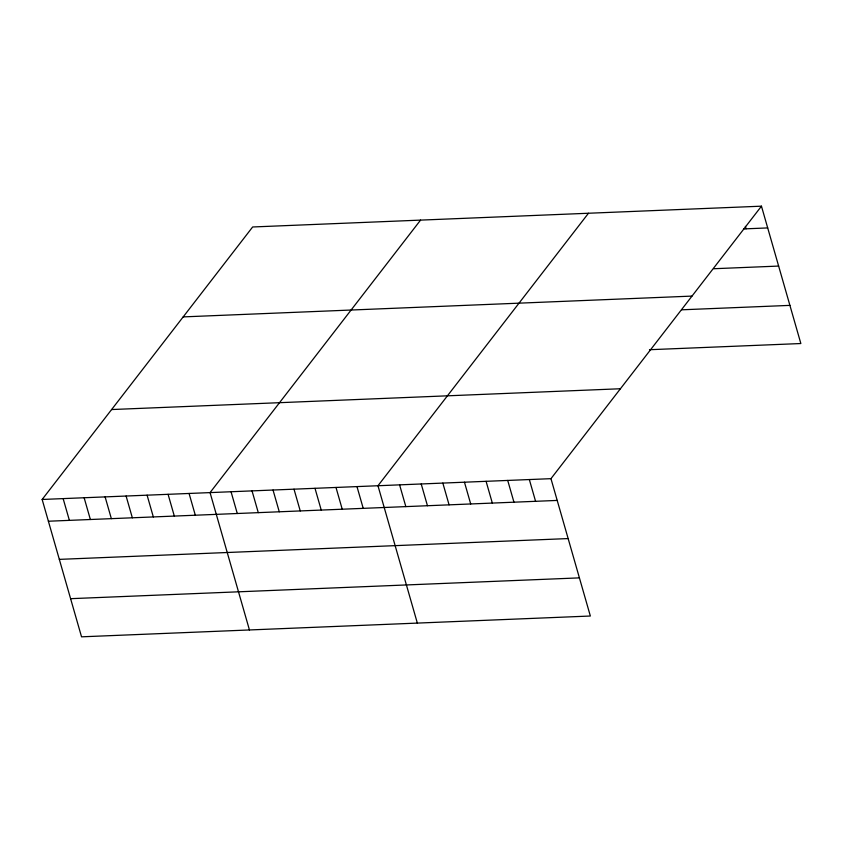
<?xml version="1.0" encoding="UTF-8"?>
<svg xmlns="http://www.w3.org/2000/svg" width="843" height="843" viewBox="0 0 843 843"><rect width="100%" height="100%" fill="white"/><g stroke="black" fill="none" stroke-linecap="round" stroke-linejoin="round"><path stroke-width="1.26" d="M761.461 206.177L550.964 478.666L590.353 616.022L81.539 636.823L42.15 499.467L252.647 226.978L761.461 206.177L800.85 343.533L649.479 349.719M420.562 220.107L210.055 492.607L249.444 629.963M588.467 213.247L377.97 485.737L417.348 623.103M743.537 228.917L767.699 227.926M713.768 268.727L778.637 266.072M183.184 316.894L691.998 296.093M681.787 309.803L789.912 305.377M111.613 409.55L620.427 388.749M42.15 499.467L550.964 478.666M48.388 521.227L557.202 500.426M59.326 559.373L568.14 538.572M70.601 598.678L579.404 577.876M745.381 226.398L746.076 228.811M529.341 479.551L535.579 501.311M507.718 480.436L513.956 502.196M486.084 481.321L492.323 503.071M464.461 482.207L470.7 503.956M442.838 483.092L449.077 504.841M421.215 483.977L427.454 505.726M399.593 484.862L405.831 506.611M356.979 486.601L363.217 508.35M335.988 487.454L342.226 509.214M314.997 488.318L321.236 510.068M294.007 489.172L300.245 510.932M273.027 490.036L279.265 511.785M252.036 490.889L258.274 512.639M231.045 491.743L237.283 513.503M189.074 493.461L195.313 515.221M168.084 494.325L174.322 516.074M147.093 495.178L153.331 516.938M126.102 496.042L132.34 517.792M105.112 496.896L111.35 518.645M84.131 497.749L90.37 519.509M63.141 498.613L69.379 520.363"/></g></svg>
